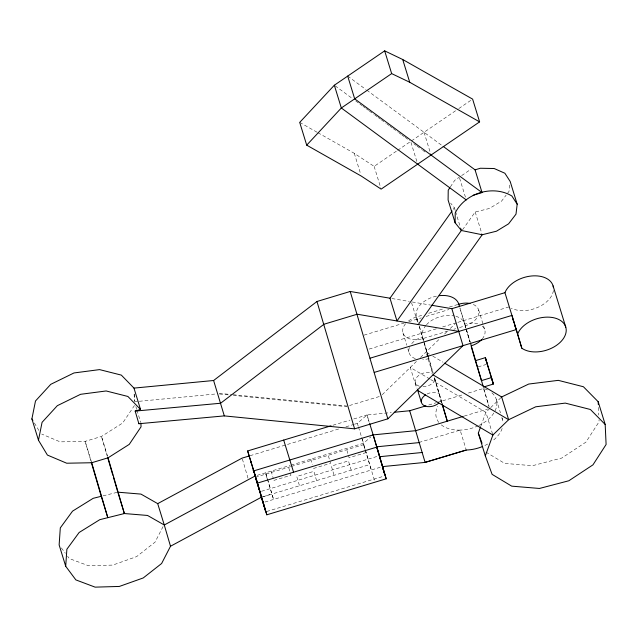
<?xml version="1.0" encoding="UTF-8"?>
<svg xmlns="http://www.w3.org/2000/svg" width="638" height="638" viewBox="0 0 638 638"><rect width="100%" height="100%" fill="white"/><g stroke="black" fill="none" stroke-linecap="round" stroke-linejoin="round"><path stroke-width="0.48" stroke-dasharray="3.19 2.39" d="M509.746 185.068L509.004 191.408L506.724 194.383M480.948 425.873L485.901 412.292L490.008 408.288M163.041 526.613L155.05 542.14L136.668 556.591L112.782 565.085L88.562 565.778L69.287 558.537L67.596 556.264M450.388 186.902L454.719 180.331L459.304 177.197M134.466 405.473L122.687 423.002L101.482 436.456L85.149 441.376L60.139 441.863L41.709 434.071M453.211 209.36L454.36 207.749L450.603 203.099M462.526 229.8L475.19 211.999L489.49 208.451L501.588 201.074L506.149 195.124M382.242 394.707L416.423 361.435M420.53 357.432L440.292 338.196M444.574 334.025L447.429 331.242M450.292 328.458L455.293 323.594M490.694 407.626L501.643 396.964M354.497 424.23L357.344 423.369L367.025 414.963L391.261 412.563M291.056 465.134L363.477 443.298L370.917 436.831M317.899 132.712L354.281 153.327L374.139 166.382L396.876 150.847M397.689 150.297L410.681 141.421M411.47 140.886L458.044 109.074M458.858 108.524L472.622 99.121M461.657 175.594L471.091 169.15M408.551 320.93A17.441 11.285 -17.1 0 1 416.478 316.958L423.058 314.973M428.704 313.274L443.753 308.736M449.391 307.038L457.861 304.486M364.035 335.149L404.117 323.067M408.894 321.632L421.295 317.884M426.072 316.448L448.977 309.542M369.155 349.082L436.918 328.65M442.644 326.927L456.003 322.9M457.901 322.326L509.1 306.894M405.601 323.689A17.441 11.285 -17.1 0 0 405.433 336.585A17.441 11.285 -17.1 0 0 422.819 338.611L448.211 330.955M453.857 329.256L455.739 328.69M459.504 327.557L465.142 325.858A17.441 11.285 -17.1 0 0 478.612 314.518A17.441 11.285 -17.1 0 0 471.538 303.816M349.504 405.521L379.897 396.358M478.141 366.874L486.3 364.418M332.932 425.243L349.975 420.099M353.763 418.959L367.025 414.963L369.362 422.555M250.08 455.707L339.312 428.808M345.956 426.806L353.548 424.517M428.768 404.994L436.4 402.69M437.349 402.403L462.797 394.731M468.444 393.032L483.492 388.494A31.342 20.272 -17.1 0 1 488.102 390.304M257.162 475.35L290.123 465.413M290.513 466.681L255.359 477.248M291.462 466.394L363.58 444.654L365.04 449.399M464.225 416.08L487.743 408.99M273.869 480.398L290.96 475.246L288.248 465.979M313.465 468.459L330.556 463.308L327.844 454.041M366.188 452.565L349.098 457.717L346.386 448.45M261.524 491.268L378.055 456.138M263.398 496.635L369.713 464.584M264.977 502.026L381.516 466.896M266.708 511.485L383.239 476.355M418.975 442.469L460.142 430.108L465.979 449.088M261.46 497.082L271.971 494.051M103.077 495.846L116.882 492.408M134.363 401.749L138.326 401.374M139.315 401.278L216.521 393.901M219.289 393.343L232.12 394.619M233.101 394.715L347.606 406.095M219.488 394.005L228.372 394.89M233.309 395.377L346.825 406.661M391.923 298.536L409.341 301.487M412.236 301.973L430.594 305.084M299.708 122.4L317.03 132.218M429.406 354.122L426.009 352.104L432.42 372.959M432.803 356.132L443.003 362.185M429.813 379.02L410.258 367.432L416.678 388.287M430.658 379.53L485.901 412.292L492.895 435.036M485.957 452.119L504.69 463.395L532.451 465.716L561.847 458.012L585.955 442.11L599.098 421.742L599.01 419.836M347.694 76.105L365.989 89.567M366.778 90.157L442.373 145.791M335.125 85.819L352.623 98.691M355.805 101.035L358.987 103.372M359.784 103.962L362.169 105.717M362.966 106.299L365.351 108.061M366.148 108.643L368.533 110.398M369.33 110.988L374.099 114.497M374.897 115.079L377.281 116.842M378.079 117.424L380.463 119.178M381.261 119.761L386.03 123.278M386.827 123.86L389.212 125.614M390.009 126.204L392.394 127.959M393.183 128.541L397.96 132.058M398.758 132.64L401.142 134.395M401.932 134.985L404.325 136.739M405.114 137.322L409.891 140.838M413.871 143.765L416.263 145.528M417.061 146.11L421.846 149.635M422.643 150.217L425.028 151.98M61.392 547.938L65.339 553.242M34.38 422.994L38.846 430.411M475.19 211.999L481.897 233.795M459.591 178.146L465.421 197.102M454.36 207.749L455.237 210.588M455.532 211.537L460.484 227.654M424.047 132.297L431.041 155.05M478.667 309.996L484.8 329.926M496.372 399.587L500.455 412.874M501.915 417.619L502.505 419.517M410.976 142.37L417.683 164.173M459.966 307.994L470.174 342.016L466.019 328.706M465.142 325.858L465.724 327.757L459.902 307.971M483.492 388.494L489.043 406.526L483.373 387.075M374.139 166.382L380.846 188.178M436.416 296.144A22.107 14.299 -17.1 0 0 416.478 316.958L418.225 322.653M419.397 326.449L428.401 356.658M422.819 338.611L423.401 340.509M423.696 341.458L427.779 354.744M428.074 355.693L433.122 372.791M411.566 302.763L417.691 322.668M434.279 377.552L441.129 400.106A10.471 6.771 -17.1 0 1 440.18 401.645M441.751 403.152L434.191 377.425M354.281 153.327L360.693 174.182M402.953 332.821L406.749 345.158M407.913 348.954L409.078 352.75M415.314 382.617L417.069 388.311M357.344 423.369L358.221 426.216M358.516 427.165L361.435 436.655M361.73 437.604L363.477 443.298M365.335 450.348L375.048 482.176M135.87 406.645L136.715 409.389M136.995 410.306L140.655 422.196M107.479 455.963L101.482 436.456L107.288 456.29M91.72 462.741L85.149 441.376L91.25 462.215M465.971 328.682L469.831 341.856M434.789 378.486L441.935 402.857M416.478 316.958L418.129 322.613M419.238 326.377L423.935 342.415M424.214 343.364L428.106 356.658M428.385 357.607L433.114 373.756M367.025 414.963L369.171 422.292M362.248 439.096L365.319 449.583M365.375 449.774L371.292 469.975M363.58 444.654L364.896 449.152M351.171 470.174L348.452 460.907L331.361 466.059L334.081 475.326M310.754 459.193L312.381 464.751M316.568 480.605L313.856 471.338L296.766 476.49L299.477 485.757M271.158 471.131L273.327 478.548M265.735 472.766L267.362 478.317M267.633 479.242L273.55 499.442L265.839 474.122L267.155 478.62M242.384 459.033L248.07 478.436M598.444 407.435L598.795 415.067M134.243 394.284L134.435 401.095M134.139 393.957L134.339 400.776M425.961 325.324A22.107 14.299 -17.1 0 0 422.611 336.888A17.441 11.285 -17.1 0 0 411.725 343.619M426.503 324.71A22.107 14.299 -17.1 0 1 454.296 315.898M455.891 316.296A22.107 14.299 -17.1 0 1 464.935 324.128A17.441 11.285 -17.1 0 1 477.671 323.745M428.951 358.54A17.441 11.285 -17.1 0 1 422.755 359.625M415.322 358.644A17.441 11.285 -17.1 0 1 409.405 347.439M482.32 326.162A17.441 11.285 -17.1 0 1 482.153 339.057M427.069 394.013A10.471 6.771 -17.1 0 1 439.247 393.686M501.891 417.874A31.342 20.272 -17.1 0 1 503.047 423.026M502.154 428.481A31.342 20.272 -17.1 0 1 497.768 435.937L497.704 435.993A31.286 20.233 -17.1 0 1 492.416 440.946M487.711 444.016A31.286 20.233 -17.1 0 1 484.386 445.715M491.874 392.833A31.342 20.272 -17.1 0 1 491.635 416.008L491.571 416.064A31.286 20.233 -17.1 0 1 479.114 425.386M460.142 430.108A31.342 20.272 -17.1 0 1 440.802 424.453M438.848 422.428A31.342 20.272 -17.1 0 1 437.827 406.175M434.996 380.176A10.471 6.771 -17.1 0 1 422.866 386.764M419.445 386.277A10.471 6.771 -17.1 0 1 417.451 376.54A10.471 6.771 -17.1 0 1 432.357 373.342M478.253 425.785A31.286 20.233 -17.1 0 1 460.142 430.1M553.409 290.529A25.416 16.444 -17.1 0 1 537.188 307.636A25.416 16.444 -17.1 0 1 511.261 308.194"/><path stroke-width="0.96" d="M455.101 222.758L455.229 212.94C464.935 193.123 492.903 184.542 511.875 195.994L517.179 204.192L515.998 214.153L508.59 223.826L496.484 231.195L482.192 234.744L461.362 230.493L455.101 222.758L448.099 200.005L448.227 190.188L449.846 187.724M466.266 450.037L425.036 462.406L466.266 450.037A31.286 20.233 -17.1 0 0 482.639 446.472M65.706 566.273L66.878 549.238L79.128 532.491L99.791 519.667L124.378 513.542L147.545 515.456L164.277 524.994L170.506 546.248L161.621 563.506L143.239 577.948L119.346 586.442L95.134 587.143L75.858 579.894L65.706 566.273L59.135 544.916L60.307 527.881L72.557 511.134L93.22 498.302L101.243 496.308L107.814 517.665L91.72 462.741L66.711 463.22L47.403 455.061L38.471 440.236L31.9 418.879L35.497 400.975L50.761 384.323L73.992 372.951L99.576 369.609L121.324 375.104L133.972 388.103L140.543 409.468L135.176 411.087L138.885 423.728L224.313 415.896L354.6 428.84L387.84 418.823L463.005 345.644L451.84 308.68L431.559 305.243M38.471 440.236L42.068 422.332L57.332 405.68L80.563 394.308L106.147 390.966L127.895 396.461L140.543 409.468M444.702 363.189L501.643 396.964L528.703 384.052L558.29 380.352L583.419 386.748L598.181 401.717L605.183 424.469L606.1 444.495L592.957 464.855L568.849 480.765L539.453 488.461L511.692 486.148L492.105 474.353L485.303 455.867L478.309 433.114L480.621 426.782M485.303 455.867L492.895 435.036L508.645 419.708L535.705 406.797L565.284 403.104L590.421 409.492L605.183 424.469M460.78 228.595L461.362 230.493L396.98 320.954L389.985 298.209L452.063 210.979M418.273 324.559L482.192 234.744M334.336 85.229L299.708 122.4L306.703 145.153L361.283 176.08L381.133 189.127L479.616 121.874L472.622 99.121L402.722 59.517L384.666 50.857L334.336 85.229L341.33 107.981L466.298 199.949M306.703 145.153L341.33 107.981L391.66 73.609L409.724 82.262L479.616 121.874M133.972 388.103L213.61 380.503L316.966 301.495L350.206 291.47L389.985 298.209M91.72 462.741L108.053 457.821L129.259 444.367L141.038 426.83L140.934 423.114M108.053 457.821L124.378 513.542L117.807 492.185L140.974 494.099L157.706 503.637L242.113 458.108L249.131 455.995L247.656 450.946L331.042 425.809M170.506 546.248L261.484 497.177M473.165 195.26L482.049 192.58L475.047 169.836L443.171 146.373M451.84 308.68L504.937 292.675A25.416 16.444 -17.1 0 1 531.239 276.015A25.416 16.444 -17.1 0 1 553.441 287.674M138.885 423.728L140.248 423.321M370.08 358.189L511.931 315.419L521.804 348.189A25.416 16.444 -17.1 0 0 560.339 342.199A25.416 16.444 -17.1 0 0 553.146 317.644A25.416 16.444 -17.1 0 0 517.641 333.977L521.804 348.189M374.243 372.401L516.094 329.639M483.373 387.075L493.334 384.068L491.515 377.584L485.382 357.655L475.35 360.685L471.211 346.562M491.515 377.584L481.475 380.615L475.637 361.634M394.172 412.276L409.684 410.744L425.905 405.856M463.292 416.359L415.816 430.674L373.15 434.893L253.78 470.876L265.759 511.772L261.094 496.587M376.906 447.086L386.197 478.811L266.828 514.794L257.537 483.07L376.906 447.086L369.649 423.504M425.036 462.406L382.449 466.617L386.197 478.811M475.047 169.836L480.358 168.249L494.203 168.52L504.881 173.249L510.177 181.439L517.179 204.192M419.302 442.589L376.643 446.807L380.4 459.001M422.204 452.494L379.546 456.712L383.294 468.906M135.176 411.087L220.604 403.248L323.96 324.24L357.2 314.223L458.842 331.433M433.003 374.849L508.645 419.708L501.643 396.964M417.26 390.177L492.895 435.036M482.049 192.58L354.688 98.858L347.694 76.105M31.9 418.879L32.889 420.522M478.309 433.114L482.049 443.282M553.082 285.896L565.786 327.198M504.937 292.675L517.641 333.977M512.888 319.215L513.765 322.054M514.93 325.851L515.807 328.69M402.722 59.517L409.724 82.262M487.201 364.139L493.334 384.068L491.443 377.608M384.666 50.857L391.66 73.609M439.231 295.681A22.107 14.299 -17.1 0 1 458.802 304.198L459.384 306.096M442.046 404.101L447.302 421.184L442.198 403.774M417.651 390.209L421.447 402.546M409.684 410.744L425.123 462.438M350.206 291.47L387.84 418.823M382.505 467.239L384.842 474.831M316.966 301.495L354.6 428.84M283.695 440.084L293.576 472.208M247.656 450.946L257.537 483.07M249.131 455.995L255.264 475.924L164.277 524.994L157.706 503.637M255.838 478.125L256.707 480.972M254.076 472.726L253.198 469.879L254.004 472.646M255.822 478.42L259.331 489.809M255.647 478.197L256.524 481.044M257.106 482.942L266.828 514.794M213.61 380.503L224.313 415.896M485.311 357.679L486.938 363.221L485.382 357.655M470.445 342.957L483.102 386.149M373.15 434.893L384.866 474.863M250.654 461.202L251.165 462.941M107.567 457.239L112.822 475.182M113.381 477.072L117.528 491.236M91.25 462.215L101.243 496.308M598.181 401.717L598.316 404.58M481.634 339.631A17.441 11.285 -17.1 0 1 471.275 345.788M438.816 403.08A10.471 6.771 -17.1 0 1 423.752 405.393A10.471 6.771 -17.1 0 1 425.538 394.89M458.802 304.198A17.441 11.285 -17.1 0 1 470.015 303.449"/></g></svg>
